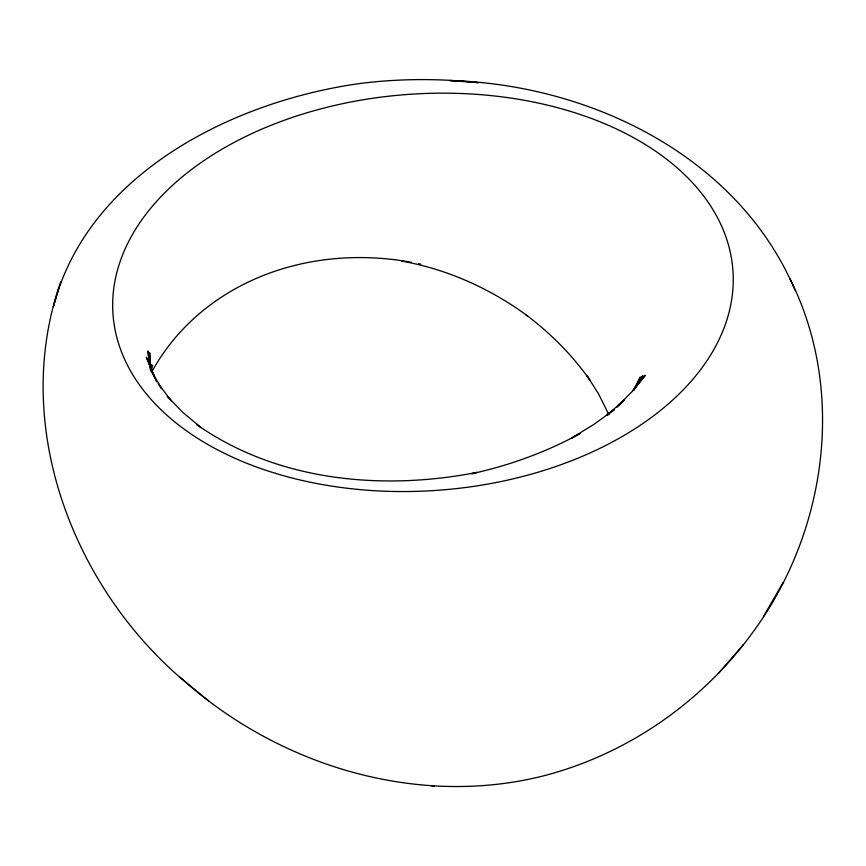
<?xml version="1.0" encoding="UTF-8"?>
<svg xmlns="http://www.w3.org/2000/svg" width="866" height="866" viewBox="0 0 866 866"><rect width="100%" height="100%" fill="white"/><g stroke="black" fill="none" stroke-linecap="round" stroke-linejoin="round"><path stroke-width="1.3" d="M149.883 367.39L149.558 352.646L150.132 367.379M150.468 369.533L150.911 364.37L150.348 369.685M151.149 371.622L152.578 365.181M58.747 288.54L53.411 306.618C87.747 173.709 232.424 101.658 358.308 83.721L360.592 83.417C399.605 78.535 439.127 78.395 478.205 82.66L449.66 80.538C590.19 84.359 738.709 156.367 795.399 291.019M60.75 281.872C11.334 422.013 70.547 582.028 179.706 677.136L183.17 680.005C278.96 765.338 415.875 807.469 541.943 776.261C626.93 754.751 702.813 701.893 753.885 630.838C826.738 530.761 846.234 390.804 789.9 278.625M633.815 390.23L640.342 376.97L633.869 389.57M763.487 616.462L782.994 582.753M634.118 389.732L642.875 375.508L632.981 390.479M633.089 390.534L645.332 375.27L632.277 391.378L616.906 407.02L624.343 400.06L606.557 415.344L614.557 409.401L594.282 424.145L572.004 437.828L579.96 433.595C546.089 452.204 509.479 465.443 471.754 473.724L477.101 472.371C382.447 490.968 277.12 481.247 196.604 424.47L201.183 427.609L182.986 412.584L167.311 396.347L171.197 400.785L158.218 383.606L161.563 388.542L151.225 370.583L156.605 381.798M718.444 673.402L743.255 644.78M431.138 785.722L434.245 786.068M401.391 261.056C447.072 269.099 490.34 288.551 527.621 315.993L526.063 314.845C550.408 333.161 572.145 354.93 589.735 379.849L586.888 375.498L598.428 393.684L609.014 414.966M209.128 701.341L179.706 677.136M154.094 375.757L146.354 357.214L155.176 378.42M150.76 367.855L152.221 372.781M152.232 372.477L148.606 359.585L150.673 369.371M150.727 369.284L147.848 350.936L149.807 366.654M149.937 363.341L150.078 367.184M149.558 352.646L150.089 366.924M151.853 371.785A265.494 231.536 24.7 0 1 411.437 262.279M418.462 263.643A265.494 231.536 24.7 0 1 420.8 264.141M275.615 473.388A310.742 198.498 -4 0 0 733.134 274.024A310.742 198.498 -4 0 0 260.136 129.868A310.742 198.498 -4 0 0 275.615 473.388"/></g></svg>
